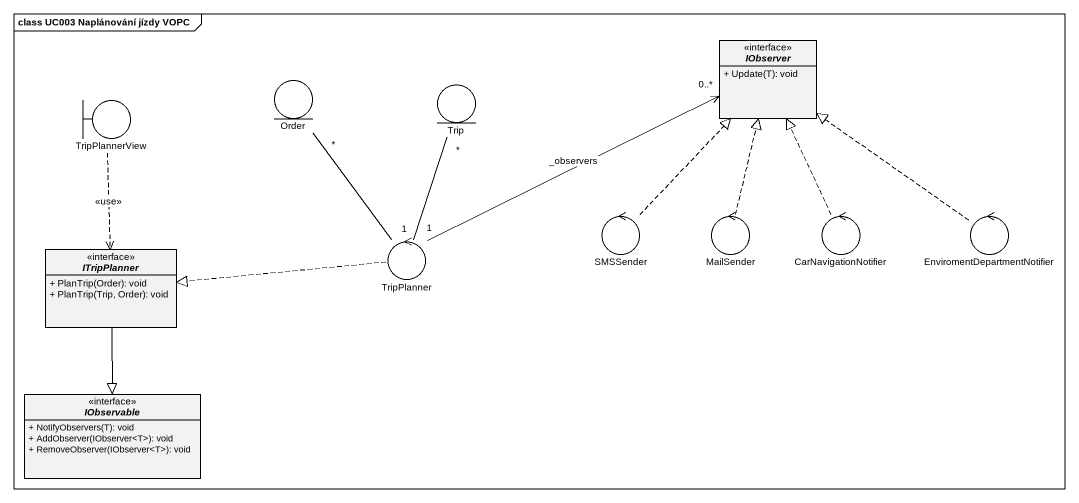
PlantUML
@startuml
mainframe class UC003 Naplánování jízdy VOPC
allowmixing
hide circle
hide empty members
skinparam classAttributeIconSize 0
interface IObserver {
  + Update(T): void
}
entity Order
entity Trip
boundary TripPlannerView
control TripPlanner
control SMSSender
control MailSender
control CarNavigationNotifier
control EnviromentDepartmentNotifier
interface ITripPlanner {
  + PlanTrip(Order): void
  + PlanTrip(Trip, Order): void
}
interface IObservable {
  + NotifyObservers(T): void
  + AddObserver(IObserver<T>): void
  + RemoveObserver(IObserver<T>): void
}
TripPlannerView ..> ITripPlanner : <<use>>
TripPlanner -right-> "0..*" IObserver : _observers
TripPlanner "1" -up- "*" Order
TripPlanner "1" -up- "*" Trip
TripPlanner .left.|> ITripPlanner
SMSSender .up.|> IObserver
MailSender .up.|> IObserver
CarNavigationNotifier .up.|> IObserver
EnviromentDepartmentNotifier .up.|> IObserver
ITripPlanner --|> IObservable
@enduml
